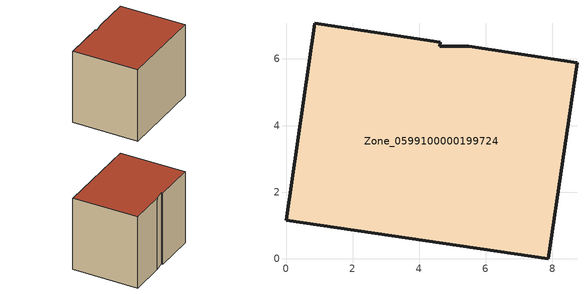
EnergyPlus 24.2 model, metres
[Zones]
Zone_0599100000199724
 floor ground (C_G): 4.61,6.38 5.49,6.38 8.74,5.89 7.87,0 0,1.16 0.87,7.07 4.63,6.51 z0
 wall outside (C_F): 7.87,0 8.74,5.89 5.49,6.38 4.61,6.38 4.63,6.51 0.87,7.07 0,1.16 7.87,0 z0:6.68
 roof outside (C_R): 8.74,5.89 5.49,6.38 4.61,6.38 4.63,6.51 0.87,7.07 0,1.16 7.87,0 z6.68
[BUILDING]
Pand.0599100000199724: North Axis=0; Terrain=City; Loads Convergence Tolerance Value=0.04; Temperature Convergence Tolerance Value=0.4; Solar Distribution=FullExterior; Maximum Number of Warmup Days=25; Minimum Number of Warmup Days=1
[Site:Location]
Rotterdam.The.Hague.AP_ZH_NLD Design_Conditions: Latitude=51.96; Longitude=4.45; Time Zone=1; Elevation=-4.5
[SITE:GROUNDTEMPERATURE:BUILDINGSURFACE]
18, 18, 18, 18, 18, 18, 18, 18, 18, 18, 18, 18
[MATERIAL] Thermal Absorptance=0.9; Solar Absorptance=0.7; Visible Absorptance=0.7
Name | Roughness | Thickness | Conductivity | Density | Specific Heat
G.TC.1946-1964 | MediumSmooth | 0.15 | 1 | 540 | 1210
F.TC.1946-1964 | Rough | 0.3 | 0.857143 | 1920 | 840
R.TC.1946-1964 | MediumRough | 0.2 | 0.235294 | 1500 | 1000
[CONSTRUCTION]
C_G: G.TC.1946-1964
C_F: F.TC.1946-1964
C_R: R.TC.1946-1964
[ZONE]
Zone_0599100000199724: Type=1; Multiplier=1; Ceiling Height=Autocalculate; Volume=Autocalculate; Floor Area=autocalculate; Part of Total Floor Area=Yes
[ZONEINFILTRATION:DESIGNFLOWRATE]
Infil_Zone_0599100000199724: Zone or ZoneList or Space or SpaceList=Zone_0599100000199724; Schedule=AlwaysOn; Design Flow Rate Calculation Method=Flow/Area; Flow Rate per Floor Area=0.003; Constant Term Coefficient=1; Temperature Term Coefficient=0; Velocity Term Coefficient=0; Velocity Squared Term Coefficient=0
[HVACTEMPLATE:ZONE:IDEALLOADSAIRSYSTEM]
Zone_0599100000199724: Maximum Heating Supply Air Temperature=50; Minimum Cooling Supply Air Temperature=13; Maximum Heating Supply Air Humidity Ratio=0.0156; Minimum Cooling Supply Air Humidity Ratio=0.0077; Heating Limit=NoLimit; Cooling Limit=NoLimit; Dehumidification Control Type=ConstantSensibleHeatRatio; Cooling Sensible Heat Ratio=0.7; Dehumidification Setpoint=60; Humidification Control Type=None; Humidification Setpoint=30; Outdoor Air Method=None; Outdoor Air Flow Rate per Person=0.00944; Outdoor Air Flow Rate per Zone Floor Area=0; Outdoor Air Flow Rate per Zone=0; Demand Controlled Ventilation Type=None; Outdoor Air Economizer Type=NoEconomizer; Heat Recovery Type=None; Sensible Heat Recovery Effectiveness=0.7; Latent Heat Recovery Effectiveness=0.65
[ZONECONTROL:THERMOSTAT]
ThermostatControl_Zone_0599100000199724: Zone or ZoneList=Zone_0599100000199724; Control Type Schedule=DualSetpointControlType; Control 1=Thermostat_Zone_0599100000199724; Temperature Difference Between Cutout And Setpoint=0
[THERMOSTATSETPOINT:DUALSETPOINT]
Thermostat_Zone_0599100000199724: Heating Setpoint Temperature Schedule=HeatingSetpoint_Zone_0599100000199724; Cooling Setpoint Temperature Schedule=CoolingSetpoint_Zone_0599100000199724
[SCHEDULE:COMPACT]
HeatingSetpoint_Zone_0599100000199724: Through: 12/31, For: AllDays, Until: 24:00, 21
CoolingSetpoint_Zone_0599100000199724: Through: 12/31, For: AllDays, Until: 24:00, 24
DualSetpointControlType: Through: 12/31, For: AllDays, Until: 24:00, 4
AlwaysOn: Through: 12/31, For: AllDays, Until: 24:00, 1
